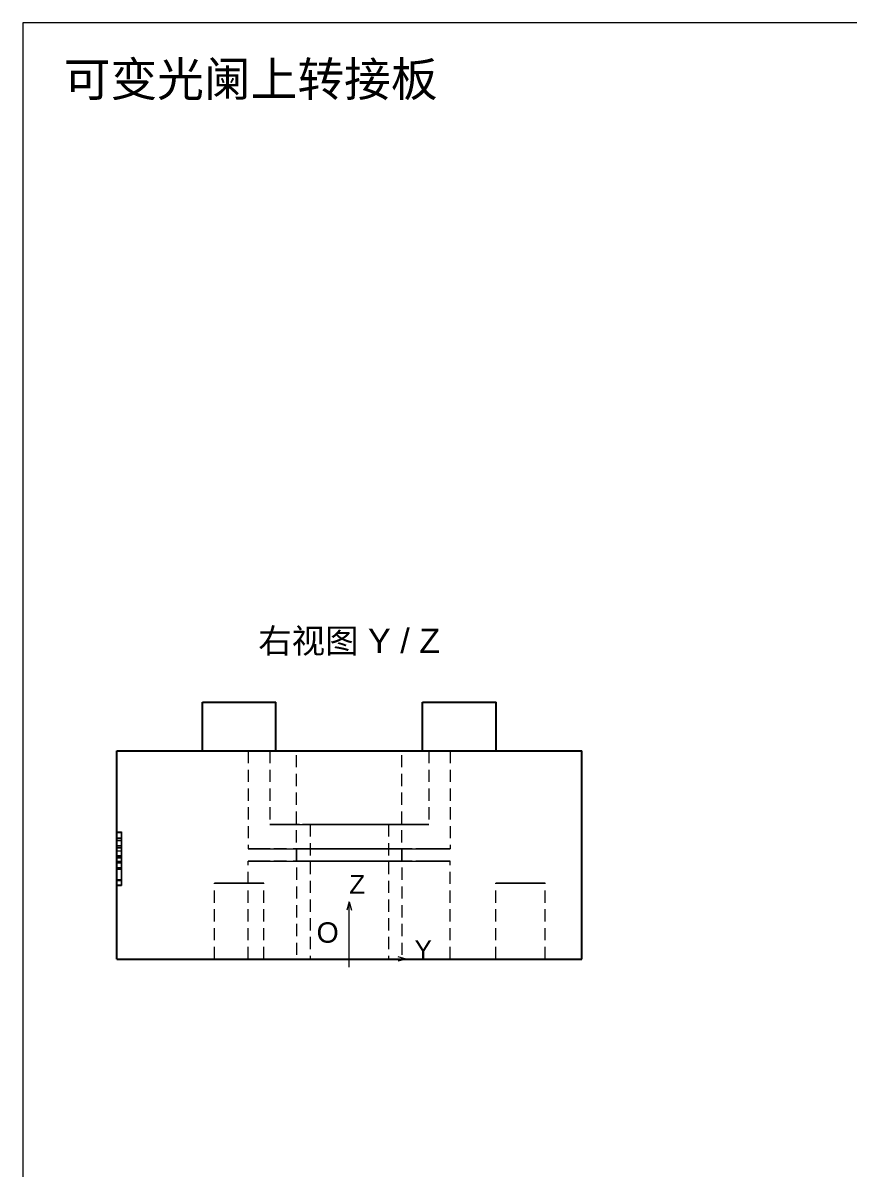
# Paper-space layout '01_三视图' of a CAD drawing. Header units: millimetres. Extents: x 8 to 451, y 8 to 289.
# Drawn here: x 8 to 109.3, y 148.5 to 289 of the extents above; entities that cross this region are included whole.
import ezdxf
from ezdxf.enums import TextEntityAlignment as Align

# ---------------------------------------------------------------- set-up
doc = ezdxf.new("R2010")
doc.units = ezdxf.units.MM
doc.linetypes.add('WP_HIDDEN', pattern=[2.3, 1.5, -0.8])
for name, color, linetype, lineweight in [('ANNOTATIONS', 7, 'CONTINUOUS', 18), ('HIDDEN', 7, 'WP_HIDDEN', 13), ('VISIBLE', 7, 'CONTINUOUS', 25)]:
    doc.layers.add(name, color=color, linetype=linetype, lineweight=lineweight)
doc.styles.add('CJK', font='Arial Unicode.ttf')

psp = doc.layouts.new('01_三视图')

# ---------------------------------------------------------------- linework, layer by layer
at = {"layer": 'ANNOTATIONS'}
for p, q in [((412, 289), (8, 289)), ((8, 289), (8, 8)), ((48, 181.25), (47.72, 180.25)), ((48, 174.25), (48, 181.25)), ((48, 181.25), (48.28, 180.25)), ((47, 174.25), (49, 174.25)), ((48, 173.25), (48, 175.25)), ((48, 174.25), (55, 174.25)), ((55, 174.25), (54, 174.53)), ((55, 174.25), (54, 173.97))]:
    psp.add_line(p, q, dxfattribs=at)
at = {"layer": 'HIDDEN'}
for points in [[(30, 199.75), (39, 199.75)], [(35.62, 199.75), (35.7, 199.75), (35.94, 199.75), (36.32, 199.75), (36.85, 199.75), (37.52, 199.75), (38.32, 199.75), (39.25, 199.75), (40.28, 199.75), (41.42, 199.75), (42.63, 199.75), (43.91, 199.75), (45.25, 199.75), (46.61, 199.75), (48, 199.75)], [(35.62, 199.75), (35.62, 187.75)], [(60.38, 199.75), (60.06, 199.75), (59.15, 199.75), (57.68, 199.75), (55.72, 199.75), (53.37, 199.75), (50.75, 199.75), (48, 199.75), (45.25, 199.75), (42.63, 199.75), (40.28, 199.75), (38.32, 199.75), (36.85, 199.75), (35.94, 199.75), (35.62, 199.75)], [(57.75, 199.75), (57.51, 199.75), (56.78, 199.75), (55.62, 199.75), (54.08, 199.75), (52.23, 199.75), (50.17, 199.75), (48, 199.75), (45.83, 199.75), (43.77, 199.75), (41.92, 199.75), (40.38, 199.75), (39.22, 199.75), (38.49, 199.75), (38.25, 199.75)], [(38.25, 199.75), (38.31, 199.75), (38.49, 199.75), (38.8, 199.75), (39.22, 199.75), (39.74, 199.75), (40.38, 199.75), (41.11, 199.75), (41.92, 199.75), (42.81, 199.75), (43.77, 199.75), (44.78, 199.75), (45.83, 199.75), (46.91, 199.75), (48, 199.75)], [(38.25, 199.75), (38.25, 190.75)], [(54.45, 199.75), (54.29, 199.75), (53.81, 199.75), (53.04, 199.75), (52.02, 199.75), (50.8, 199.75), (49.44, 199.75), (48, 199.75), (46.56, 199.75), (45.2, 199.75), (43.98, 199.75), (42.96, 199.75), (42.19, 199.75), (41.71, 199.75), (41.55, 199.75)], [(41.55, 199.75), (41.59, 199.75), (41.71, 199.75), (41.91, 199.75), (42.19, 199.75), (42.54, 199.75), (42.96, 199.75), (43.44, 199.75), (43.98, 199.75), (44.57, 199.75), (45.2, 199.75), (45.87, 199.75), (46.56, 199.75), (47.28, 199.75), (48, 199.75)], [(41.55, 186.25), (41.55, 199.75)], [(48, 199.75), (49.39, 199.75), (50.75, 199.75), (52.09, 199.75), (53.37, 199.75), (54.58, 199.75), (55.72, 199.75), (56.75, 199.75), (57.68, 199.75), (58.48, 199.75), (59.15, 199.75), (59.68, 199.75), (60.06, 199.75), (60.3, 199.75), (60.38, 199.75)], [(48, 199.75), (48.72, 199.75), (49.44, 199.75), (50.13, 199.75), (50.8, 199.75), (51.43, 199.75), (52.02, 199.75), (52.56, 199.75), (53.04, 199.75), (53.46, 199.75), (53.81, 199.75), (54.09, 199.75), (54.29, 199.75), (54.41, 199.75), (54.45, 199.75)], [(48, 199.75), (49.09, 199.75), (50.17, 199.75), (51.22, 199.75), (52.23, 199.75), (53.19, 199.75), (54.08, 199.75), (54.89, 199.75), (55.62, 199.75), (56.26, 199.75), (56.78, 199.75), (57.2, 199.75), (57.51, 199.75), (57.69, 199.75), (57.75, 199.75)], [(54.45, 186.25), (54.45, 199.75)], [(57, 199.75), (66, 199.75)], [(57.75, 199.75), (57.75, 190.75)], [(60.38, 199.75), (60.38, 187.75)], [(19.5, 189.62), (19.5, 189.79), (19.5, 189.85)], [(19.5, 189.85), (19.5, 189.8), (19.5, 189.63)], [(19.5, 189.85), (20.1, 189.85)], [(19.5, 189.77), (19.5, 189.74), (19.5, 189.67), (19.5, 189.56), (19.5, 189.39)], [(19.5, 189.56), (19.5, 189.72), (19.5, 189.77)], [(19.5, 189.34), (19.5, 189.53), (19.5, 189.66), (19.5, 189.74), (19.5, 189.77)], [(19.5, 189.77), (19.5, 189.72), (19.5, 189.59), (19.5, 189.36), (19.5, 189.04)], [(19.5, 189.77), (20.1, 189.77)], [(19.5, 189.74), (19.5, 183.36)], [(19.5, 189.57), (19.5, 189.7), (19.5, 189.74)], [(19.5, 186.05), (19.5, 189.74)], [(19.5, 189.74), (19.5, 186.06)], [(19.5, 189.74), (20.1, 189.74)], [(20.1, 189.63), (20.1, 189.8), (20.1, 189.85)], [(20.1, 189.85), (20.1, 189.79), (20.1, 189.62)], [(20.1, 189.39), (20.1, 189.56), (20.1, 189.67), (20.1, 189.74), (20.1, 189.77)], [(20.1, 189.77), (20.1, 189.72), (20.1, 189.56)], [(20.1, 189.04), (20.1, 189.36), (20.1, 189.58), (20.1, 189.72), (20.1, 189.77)], [(20.1, 189.77), (20.1, 189.74), (20.1, 189.66), (20.1, 189.53), (20.1, 189.34)], [(20.1, 189.74), (20.1, 183.36)], [(20.1, 189.74), (20.1, 189.7), (20.1, 189.57)], [(20.1, 189.74), (20.1, 186.05)], [(20.1, 189.74), (20.1, 186.06)], [(57.75, 190.75), (57.51, 190.75), (56.78, 190.75), (55.62, 190.75), (54.08, 190.75), (52.23, 190.75), (50.17, 190.75), (48, 190.75), (45.83, 190.75), (43.77, 190.75), (41.92, 190.75), (40.38, 190.75), (39.22, 190.75), (38.49, 190.75), (38.25, 190.75)], [(38.25, 190.75), (38.31, 190.75), (38.49, 190.75), (38.8, 190.75), (39.22, 190.75), (39.74, 190.75), (40.38, 190.75), (41.11, 190.75), (41.92, 190.75), (42.81, 190.75), (43.77, 190.75), (44.78, 190.75), (45.83, 190.75), (46.91, 190.75), (48, 190.75)], [(52.8, 190.75), (52.68, 190.75), (52.32, 190.75), (51.75, 190.75), (50.99, 190.75), (50.08, 190.75), (49.07, 190.75), (48, 190.75), (46.93, 190.75), (45.92, 190.75), (45.01, 190.75), (44.25, 190.75), (43.68, 190.75), (43.32, 190.75), (43.2, 190.75)], [(43.2, 190.75), (43.23, 190.75), (43.32, 190.75), (43.47, 190.75), (43.68, 190.75), (43.94, 190.75), (44.25, 190.75), (44.61, 190.75), (45.01, 190.75), (45.45, 190.75), (45.92, 190.75), (46.41, 190.75), (46.93, 190.75), (47.46, 190.75), (48, 190.75)], [(43.2, 190.75), (43.2, 174.25)], [(48, 190.75), (49.09, 190.75), (50.17, 190.75), (51.22, 190.75), (52.23, 190.75), (53.19, 190.75), (54.08, 190.75), (54.89, 190.75), (55.62, 190.75), (56.26, 190.75), (56.78, 190.75), (57.2, 190.75), (57.51, 190.75), (57.69, 190.75), (57.75, 190.75)], [(48, 190.75), (48.54, 190.75), (49.07, 190.75), (49.59, 190.75), (50.08, 190.75), (50.55, 190.75), (50.99, 190.75), (51.39, 190.75), (51.75, 190.75), (52.06, 190.75), (52.32, 190.75), (52.53, 190.75), (52.68, 190.75), (52.77, 190.75), (52.8, 190.75)], [(52.8, 190.75), (52.8, 174.25)], [(19.5, 189.63), (19.5, 189.37), (19.5, 188.99)], [(19.5, 188.95), (19.5, 189.34), (19.5, 189.62)], [(19.5, 188.96), (19.5, 189.16), (19.5, 189.33), (19.5, 189.47), (19.5, 189.57)], [(19.5, 188.96), (19.5, 189.31), (19.5, 189.56)], [(19.5, 189.39), (19.5, 189.18), (19.5, 188.94), (19.5, 188.65), (19.5, 188.33)], [(19.5, 188.18), (19.5, 188.53), (19.5, 188.84), (19.5, 189.11), (19.5, 189.34)], [(19.5, 189.12), (19.5, 189.1), (19.5, 189.04), (19.5, 188.93), (19.5, 188.79)], [(19.5, 188.91), (19.5, 189.07), (19.5, 189.12)], [(19.5, 189.12), (20.1, 189.12)], [(19.5, 189.12), (19.5, 189.09), (19.5, 188.99), (19.5, 188.83), (19.5, 188.6)], [(19.5, 189.12), (20.1, 189.12)], [(19.5, 188.66), (19.5, 188.86), (19.5, 189), (19.5, 189.09), (19.5, 189.12)], [(19.5, 188.82), (19.5, 188.95), (19.5, 189.04), (19.5, 189.09), (19.5, 189.11)], [(19.5, 189.11), (19.5, 189.09), (19.5, 189.03), (19.5, 188.93), (19.5, 188.8)], [(19.5, 189.11), (20.1, 189.11)], [(19.5, 189.04), (19.5, 188.78), (19.5, 188.5), (19.5, 187.85), (19.5, 187.13), (19.5, 186.35)], [(19.5, 186.92), (19.5, 189.04)], [(19.5, 189.04), (20.1, 189.04)], [(19.5, 189.04), (19.5, 189.02), (19.5, 188.97), (19.5, 188.87), (19.5, 188.74)], [(19.5, 188.99), (19.5, 188.56), (19.5, 188.09)], [(19.5, 188.01), (19.5, 188.53), (19.5, 188.96)], [(19.5, 188), (19.5, 188.5), (19.5, 188.96)], [(19.5, 187.94), (19.5, 188.47), (19.5, 188.95)], [(19.5, 188.13), (19.5, 188.58), (19.5, 188.76), (19.5, 188.91)], [(19.5, 188.15), (19.5, 188.52), (19.5, 188.82)], [(19.5, 188.8), (19.5, 188.62), (19.5, 188.41), (19.5, 188.16), (19.5, 187.88)], [(19.5, 188.79), (19.5, 188.67), (19.5, 188.51), (19.5, 188.12)], [(19.5, 188.79), (20.1, 188.79)], [(19.5, 188.74), (19.5, 188.41), (19.5, 188)], [(19.5, 186.51), (19.5, 187.16), (19.5, 187.75), (19.5, 188.26), (19.5, 188.48), (19.5, 188.66)], [(19.5, 188.6), (19.5, 188.43), (19.5, 188.23), (19.5, 187.74), (19.5, 187.15), (19.5, 186.51)], [(19.5, 188.33), (19.5, 187.94), (19.5, 187.5), (19.5, 187.02), (19.5, 186.51)], [(20.1, 188.99), (20.1, 189.36), (20.1, 189.63)], [(20.1, 189.62), (20.1, 189.34), (20.1, 188.95)], [(20.1, 189.57), (20.1, 189.47), (20.1, 189.33), (20.1, 189.16), (20.1, 188.96)], [(20.1, 189.56), (20.1, 189.31), (20.1, 188.96)], [(20.1, 188.33), (20.1, 188.65), (20.1, 188.94), (20.1, 189.19), (20.1, 189.39)], [(20.1, 189.34), (20.1, 189.11), (20.1, 188.84), (20.1, 188.53), (20.1, 188.18)], [(20.1, 188.79), (20.1, 188.93), (20.1, 189.04), (20.1, 189.1), (20.1, 189.12)], [(20.1, 189.12), (20.1, 189.07), (20.1, 188.91)], [(20.1, 188.6), (20.1, 188.83), (20.1, 188.99), (20.1, 189.09), (20.1, 189.12)], [(20.1, 189.12), (20.1, 189.09), (20.1, 189), (20.1, 188.86), (20.1, 188.66)], [(20.1, 188.8), (20.1, 188.93), (20.1, 189.03), (20.1, 189.09), (20.1, 189.11)], [(20.1, 189.11), (20.1, 189.09), (20.1, 189.04), (20.1, 188.95), (20.1, 188.82)], [(20.1, 186.35), (20.1, 186.79), (20.1, 187.21), (20.1, 187.59), (20.1, 187.94), (20.1, 188.26), (20.1, 188.55), (20.1, 188.81), (20.1, 189.04)], [(20.1, 189.04), (20.1, 186.92)], [(20.1, 188.74), (20.1, 188.87), (20.1, 188.96), (20.1, 189.02), (20.1, 189.04)], [(20.1, 188.09), (20.1, 188.56), (20.1, 188.99)], [(20.1, 188.96), (20.1, 188.53), (20.1, 188.01)], [(20.1, 188.96), (20.1, 188.5), (20.1, 188)], [(20.1, 188.95), (20.1, 188.48), (20.1, 187.94)], [(20.1, 188.91), (20.1, 188.76), (20.1, 188.58), (20.1, 188.37), (20.1, 188.13)], [(20.1, 188.82), (20.1, 188.52), (20.1, 188.15)], [(20.1, 187.88), (20.1, 188.17), (20.1, 188.41), (20.1, 188.62), (20.1, 188.8)], [(20.1, 188.12), (20.1, 188.33), (20.1, 188.52), (20.1, 188.67), (20.1, 188.79)], [(20.1, 188), (20.1, 188.41), (20.1, 188.74)], [(20.1, 188.66), (20.1, 188.5), (20.1, 188.31), (20.1, 188.08), (20.1, 187.83), (20.1, 187.55), (20.1, 187.23), (20.1, 186.88), (20.1, 186.51)], [(20.1, 186.51), (20.1, 186.88), (20.1, 187.23), (20.1, 187.54), (20.1, 187.82), (20.1, 188.06), (20.1, 188.28), (20.1, 188.45), (20.1, 188.6)], [(20.1, 186.51), (20.1, 187.04), (20.1, 187.53), (20.1, 187.96), (20.1, 188.33)], [(19.5, 188.12), (19.5, 188.18)], [(19.5, 188.18), (20.1, 188.18)], [(19.5, 187.58), (19.5, 187.83), (19.5, 188.15)], [(19.5, 186.65), (19.5, 187.08), (19.5, 187.48), (19.5, 187.83), (19.5, 188.13)], [(19.5, 188.12), (20.1, 188.12)], [(19.5, 188.09), (19.5, 187.67), (19.5, 187.3)], [(19.5, 186.51), (19.5, 186.94), (19.5, 187.34), (19.5, 187.7), (19.5, 188.01)], [(19.5, 186.85), (19.5, 187.38), (19.5, 188)], [(19.5, 188), (19.5, 187.43)], [(19.5, 187.88), (19.5, 187.94)], [(19.5, 187.94), (20.1, 187.94)], [(19.5, 187.88), (20.1, 187.88)], [(19.5, 187.13), (19.5, 187.58)], [(19.5, 186.92), (19.5, 187.17), (19.5, 187.35), (19.5, 187.46), (19.5, 187.5)], [(19.5, 187.5), (19.5, 187.45), (19.5, 187.29)], [(19.5, 187.5), (20.1, 187.5)], [(19.5, 187.43), (19.5, 187.2), (19.5, 187.04)], [(19.5, 187.3), (19.5, 186.97), (19.5, 186.7)], [(19.5, 187.29), (19.5, 187.02), (19.5, 186.65)], [(19.5, 186.72), (19.5, 187.13)], [(19.5, 187.04), (19.5, 186.95), (19.5, 186.92)], [(19.5, 185.43), (19.5, 185.86), (19.5, 186.25), (19.5, 186.61), (19.5, 186.92)], [(19.5, 186.92), (20.1, 186.92)], [(20.1, 188.18), (20.1, 188.12)], [(20.1, 188.15), (20.1, 187.83), (20.1, 187.58)], [(20.1, 188.13), (20.1, 187.84), (20.1, 187.5), (20.1, 187.1), (20.1, 186.65)], [(20.1, 187.3), (20.1, 187.67), (20.1, 188.09)], [(20.1, 188.01), (20.1, 187.71), (20.1, 187.36), (20.1, 186.96), (20.1, 186.51)], [(20.1, 188), (20.1, 187.37), (20.1, 186.85)], [(20.1, 187.43), (20.1, 188)], [(20.1, 187.94), (20.1, 187.88)], [(20.1, 187.58), (20.1, 187.13)], [(20.1, 187.29), (20.1, 187.45), (20.1, 187.5)], [(20.1, 187.5), (20.1, 187.46), (20.1, 187.35), (20.1, 187.17), (20.1, 186.92)], [(20.1, 187.04), (20.1, 187.2), (20.1, 187.43)], [(20.1, 186.7), (20.1, 186.97), (20.1, 187.3)], [(20.1, 186.65), (20.1, 187.03), (20.1, 187.29)], [(20.1, 187.13), (20.1, 186.72)], [(20.1, 186.92), (20.1, 186.95), (20.1, 187.04)], [(20.1, 186.92), (20.1, 186.61), (20.1, 186.26), (20.1, 185.87), (20.1, 185.43)], [(35.62, 187.75), (35.7, 187.75), (35.94, 187.75), (36.32, 187.75), (36.85, 187.75), (37.52, 187.75), (38.32, 187.75), (39.25, 187.75), (40.28, 187.75), (41.42, 187.75), (42.63, 187.75), (43.91, 187.75), (45.25, 187.75), (46.61, 187.75), (48, 187.75)], [(60.38, 187.75), (60.06, 187.75), (59.15, 187.75), (57.68, 187.75), (55.72, 187.75), (53.37, 187.75), (50.75, 187.75), (48, 187.75), (45.25, 187.75), (42.63, 187.75), (40.28, 187.75), (38.32, 187.75), (36.85, 187.75), (35.94, 187.75), (35.62, 187.75)], [(54.45, 187.75), (54.29, 187.75), (53.81, 187.75), (53.04, 187.75), (52.02, 187.75), (50.8, 187.75), (49.44, 187.75), (48, 187.75), (46.56, 187.75), (45.2, 187.75), (43.98, 187.75), (42.96, 187.75), (42.19, 187.75), (41.71, 187.75), (41.55, 187.75)], [(41.55, 187.75), (41.59, 187.75), (41.71, 187.75), (41.91, 187.75), (42.19, 187.75), (42.54, 187.75), (42.96, 187.75), (43.44, 187.75), (43.98, 187.75), (44.57, 187.75), (45.2, 187.75), (45.87, 187.75), (46.56, 187.75), (47.28, 187.75), (48, 187.75)], [(41.55, 187.75), (41.55, 174.25)], [(48, 187.75), (49.39, 187.75), (50.75, 187.75), (52.09, 187.75), (53.37, 187.75), (54.58, 187.75), (55.72, 187.75), (56.75, 187.75), (57.68, 187.75), (58.48, 187.75), (59.15, 187.75), (59.68, 187.75), (60.06, 187.75), (60.3, 187.75), (60.38, 187.75)], [(48, 187.75), (48.72, 187.75), (49.44, 187.75), (50.13, 187.75), (50.8, 187.75), (51.43, 187.75), (52.02, 187.75), (52.56, 187.75), (53.04, 187.75), (53.46, 187.75), (53.81, 187.75), (54.09, 187.75), (54.29, 187.75), (54.41, 187.75), (54.45, 187.75)], [(54.45, 187.75), (54.45, 174.25)], [(19.5, 186.26), (19.5, 186.34), (19.5, 186.47), (19.5, 186.64), (19.5, 186.85)], [(19.5, 186.81), (19.5, 186.78), (19.5, 186.71), (19.5, 186.59), (19.5, 186.43)], [(19.5, 186.81), (20.1, 186.81)], [(19.5, 186.43), (19.5, 186.59), (19.5, 186.71), (19.5, 186.78), (19.5, 186.81)], [(19.5, 186.07), (19.5, 186.43), (19.5, 186.72)], [(19.5, 186.7), (19.5, 186.3)], [(19.5, 186.65), (20.1, 186.65)], [(19.5, 186.51), (19.5, 185.75), (19.5, 185.05), (19.5, 184.42), (19.5, 184.15), (19.5, 183.91)], [(19.5, 184.69), (19.5, 185.08), (19.5, 185.52), (19.5, 185.99), (19.5, 186.51)], [(19.5, 184.41), (19.5, 184.58), (19.5, 184.78), (19.5, 185.28), (19.5, 185.86), (19.5, 186.51)], [(19.5, 186.51), (19.5, 185.86), (19.5, 185.28), (19.5, 184.79), (19.5, 184.58), (19.5, 184.42)], [(19.5, 186.43), (19.5, 186.22), (19.5, 185.97), (19.5, 185.69), (19.5, 185.38)], [(19.5, 185.43), (19.5, 185.98), (19.5, 186.43)], [(19.5, 186.35), (19.5, 185.64), (19.5, 185), (19.5, 184.43), (19.5, 183.97)], [(19.5, 186.3), (19.5, 186.13), (19.5, 185.99)], [(19.5, 185.94), (19.5, 186.26)], [(19.5, 186.26), (20.1, 186.26)], [(19.5, 183.36), (19.5, 186.19)], [(19.5, 186.19), (19.5, 186.16)], [(19.5, 186.19), (20.1, 186.19)], [(19.5, 186.16), (19.5, 186.1), (19.5, 185.99)], [(19.5, 186.16), (20.1, 186.16)], [(19.5, 185.16), (19.5, 185.64), (19.5, 186.07)], [(19.5, 186.06), (19.5, 185.27)], [(19.5, 186.06), (19.5, 185.54), (19.5, 185.09), (19.5, 184.71), (19.5, 184.43)], [(19.5, 184.83), (19.5, 185.07), (19.5, 185.35), (19.5, 185.68), (19.5, 186.06)], [(19.5, 186.06), (20.1, 186.06)], [(19.5, 186.05), (19.5, 185.59), (19.5, 185.17), (19.5, 184.79), (19.5, 184.45)], [(19.5, 184.53), (19.5, 184.85), (19.5, 185.21), (19.5, 185.61), (19.5, 186.05)], [(19.5, 185.99), (19.5, 185.82), (19.5, 185.57)], [(19.5, 185.99), (19.5, 185.82), (19.5, 185.62)], [(19.5, 185.1), (19.5, 185.56), (19.5, 185.94)], [(19.5, 185.62), (19.5, 185.37), (19.5, 185.09)], [(19.5, 185.57), (19.5, 185.39), (19.5, 185.19), (19.5, 184.69)], [(19.5, 184.69), (19.5, 185.05), (19.5, 185.48)], [(19.5, 185.48), (19.5, 185.41)], [(19.5, 185.48), (20.1, 185.48)], [(20.1, 186.85), (20.1, 186.64), (20.1, 186.47), (20.1, 186.35), (20.1, 186.26)], [(20.1, 186.43), (20.1, 186.59), (20.1, 186.71), (20.1, 186.78), (20.1, 186.81)], [(20.1, 186.72), (20.1, 186.43), (20.1, 186.07)], [(20.1, 186.3), (20.1, 186.7)], [(20.1, 186.51), (20.1, 185.97), (20.1, 185.49), (20.1, 185.07), (20.1, 184.69)], [(20.1, 183.91), (20.1, 184.13), (20.1, 184.37), (20.1, 184.65), (20.1, 184.96), (20.1, 185.3), (20.1, 185.67), (20.1, 186.07), (20.1, 186.51)], [(20.1, 186.51), (20.1, 186.13), (20.1, 185.79), (20.1, 185.48), (20.1, 185.2), (20.1, 184.95), (20.1, 184.74), (20.1, 184.56), (20.1, 184.41)], [(20.1, 184.42), (20.1, 184.56), (20.1, 184.74), (20.1, 184.96), (20.1, 185.2), (20.1, 185.48), (20.1, 185.79), (20.1, 186.13), (20.1, 186.51)], [(20.1, 185.38), (20.1, 185.7), (20.1, 185.97), (20.1, 186.22), (20.1, 186.43)], [(20.1, 186.43), (20.1, 185.99), (20.1, 185.43)], [(20.1, 183.97), (20.1, 184.39), (20.1, 184.92), (20.1, 185.58), (20.1, 186.35)], [(20.1, 185.99), (20.1, 186.12), (20.1, 186.3)], [(20.1, 186.26), (20.1, 185.94)], [(20.1, 186.16), (20.1, 186.19)], [(20.1, 186.19), (20.1, 183.36)], [(20.1, 185.99), (20.1, 186.1), (20.1, 186.16)], [(20.1, 186.07), (20.1, 185.65), (20.1, 185.16)], [(20.1, 186.06), (20.1, 185.27)], [(20.1, 186.06), (20.1, 185.67), (20.1, 185.34), (20.1, 185.06), (20.1, 184.83)], [(20.1, 184.43), (20.1, 184.69), (20.1, 185.05), (20.1, 185.51), (20.1, 186.06)], [(20.1, 186.05), (20.1, 185.6), (20.1, 185.19), (20.1, 184.83), (20.1, 184.53)], [(20.1, 184.45), (20.1, 184.77), (20.1, 185.15), (20.1, 185.57), (20.1, 186.05)], [(20.1, 185.57), (20.1, 185.83), (20.1, 185.99)], [(20.1, 185.62), (20.1, 185.82), (20.1, 185.99)], [(20.1, 185.94), (20.1, 185.56), (20.1, 185.1)], [(20.1, 185.09), (20.1, 185.37), (20.1, 185.62)], [(20.1, 184.69), (20.1, 184.96), (20.1, 185.19), (20.1, 185.4), (20.1, 185.57)], [(20.1, 185.41), (20.1, 185.48)], [(20.1, 185.48), (20.1, 185.04), (20.1, 184.69)], [(35.62, 186.25), (35.7, 186.25), (35.94, 186.25), (36.32, 186.25), (36.85, 186.25), (37.52, 186.25), (38.32, 186.25), (39.25, 186.25), (40.28, 186.25), (41.42, 186.25), (42.63, 186.25), (43.91, 186.25), (45.25, 186.25), (46.61, 186.25), (48, 186.25)], [(35.62, 174.25), (35.62, 186.25)], [(60.38, 186.25), (60.06, 186.25), (59.15, 186.25), (57.68, 186.25), (55.72, 186.25), (53.37, 186.25), (50.75, 186.25), (48, 186.25), (45.25, 186.25), (42.63, 186.25), (40.28, 186.25), (38.32, 186.25), (36.85, 186.25), (35.94, 186.25), (35.62, 186.25)], [(54.45, 186.25), (54.29, 186.25), (53.81, 186.25), (53.04, 186.25), (52.02, 186.25), (50.8, 186.25), (49.44, 186.25), (48, 186.25), (46.56, 186.25), (45.2, 186.25), (43.98, 186.25), (42.96, 186.25), (42.19, 186.25), (41.71, 186.25), (41.55, 186.25)], [(41.55, 186.25), (41.59, 186.25), (41.71, 186.25), (41.91, 186.25), (42.19, 186.25), (42.54, 186.25), (42.96, 186.25), (43.44, 186.25), (43.98, 186.25), (44.57, 186.25), (45.2, 186.25), (45.87, 186.25), (46.56, 186.25), (47.28, 186.25), (48, 186.25)], [(48, 186.25), (48.72, 186.25), (49.44, 186.25), (50.13, 186.25), (50.8, 186.25), (51.43, 186.25), (52.02, 186.25), (52.56, 186.25), (53.04, 186.25), (53.46, 186.25), (53.81, 186.25), (54.09, 186.25), (54.29, 186.25), (54.41, 186.25), (54.45, 186.25)], [(48, 186.25), (49.39, 186.25), (50.75, 186.25), (52.09, 186.25), (53.37, 186.25), (54.58, 186.25), (55.72, 186.25), (56.75, 186.25), (57.68, 186.25), (58.48, 186.25), (59.15, 186.25), (59.68, 186.25), (60.06, 186.25), (60.3, 186.25), (60.38, 186.25)], [(60.38, 174.25), (60.38, 186.25)], [(19.5, 184.31), (19.5, 184.85), (19.5, 185.43)], [(19.5, 184.65), (19.5, 185.43)], [(19.5, 185.41), (19.5, 184.8), (19.5, 184.26)], [(19.5, 185.41), (20.1, 185.41)], [(19.5, 185.38), (19.5, 185.06), (19.5, 184.77), (19.5, 184.52), (19.5, 184.29)], [(19.5, 185.27), (20.1, 185.27)], [(19.5, 184.2), (19.5, 184.67), (19.5, 185.16)], [(19.5, 183.36), (19.5, 185.1)], [(19.5, 185.09), (19.5, 184.55)], [(19.5, 184.23), (19.5, 184.48), (19.5, 184.83)], [(19.5, 183.63), (19.5, 183.84), (19.5, 184.09), (19.5, 184.37), (19.5, 184.69)], [(19.5, 184.69), (19.5, 183.36)], [(19.5, 184.2), (19.5, 184.41), (19.5, 184.69)], [(19.5, 184.09), (19.5, 184.33), (19.5, 184.65)], [(19.5, 184.55), (19.5, 184.32), (19.5, 184.15)], [(19.5, 183.6), (19.5, 184.01), (19.5, 184.53)], [(19.5, 184.45), (19.5, 184.18), (19.5, 183.94), (19.5, 183.73), (19.5, 183.56)], [(19.5, 184.43), (19.5, 184.24), (19.5, 184.11), (19.5, 184.04), (19.5, 184.01)], [(19.5, 184.42), (19.5, 184.19), (19.5, 184.03), (19.5, 183.93), (19.5, 183.89)], [(19.5, 183.89), (19.5, 183.93), (19.5, 184.03), (19.5, 184.19), (19.5, 184.41)], [(19.5, 183.52), (19.5, 183.68), (19.5, 183.86), (19.5, 184.31)], [(19.5, 184.29), (19.5, 184.12), (19.5, 183.99), (19.5, 183.92), (19.5, 183.89)], [(19.5, 184.26), (19.5, 184.02), (19.5, 183.82), (19.5, 183.64), (19.5, 183.5)], [(19.5, 184.01), (19.5, 184.06), (19.5, 184.23)], [(19.5, 183.5), (19.5, 183.8), (19.5, 184.2)], [(19.5, 184.01), (19.5, 184.05), (19.5, 184.2)], [(19.5, 184.15), (19.5, 184.04), (19.5, 184.01)], [(19.5, 183.89), (19.5, 183.94), (19.5, 184.09)], [(20.1, 185.43), (20.1, 184.85), (20.1, 184.31)], [(20.1, 185.43), (20.1, 184.65)], [(20.1, 184.26), (20.1, 184.8), (20.1, 185.41)], [(20.1, 184.29), (20.1, 184.51), (20.1, 184.77), (20.1, 185.06), (20.1, 185.38)], [(20.1, 185.16), (20.1, 184.2)], [(20.1, 185.1), (20.1, 183.36)], [(20.1, 184.55), (20.1, 185.09)], [(20.1, 184.83), (20.1, 184.48), (20.1, 184.23)], [(20.1, 184.69), (20.1, 184.37), (20.1, 184.08), (20.1, 183.83), (20.1, 183.63)], [(20.1, 183.36), (20.1, 184.69)], [(20.1, 184.69), (20.1, 184.42), (20.1, 184.2)], [(20.1, 184.65), (20.1, 184.33), (20.1, 184.09)], [(20.1, 184.15), (20.1, 184.32), (20.1, 184.55)], [(20.1, 184.53), (20.1, 184.01), (20.1, 183.6)], [(20.1, 183.56), (20.1, 183.73), (20.1, 183.94), (20.1, 184.18), (20.1, 184.45)], [(20.1, 184.01), (20.1, 184.04), (20.1, 184.12), (20.1, 184.25), (20.1, 184.43)], [(20.1, 183.89), (20.1, 183.93), (20.1, 184.02), (20.1, 184.19), (20.1, 184.42)], [(20.1, 184.41), (20.1, 184.19), (20.1, 184.02), (20.1, 183.93), (20.1, 183.89)], [(20.1, 184.31), (20.1, 184.07), (20.1, 183.86), (20.1, 183.68), (20.1, 183.52)], [(20.1, 183.89), (20.1, 183.92), (20.1, 183.99), (20.1, 184.12), (20.1, 184.29)], [(20.1, 183.5), (20.1, 183.64), (20.1, 183.82), (20.1, 184.02), (20.1, 184.26)], [(20.1, 184.23), (20.1, 184.07), (20.1, 184.01)], [(20.1, 184.2), (20.1, 184.05), (20.1, 184.01)], [(20.1, 184.2), (20.1, 183.8), (20.1, 183.5)], [(20.1, 184.01), (20.1, 184.04), (20.1, 184.15)], [(20.1, 184.09), (20.1, 183.94), (20.1, 183.89)], [(19.5, 184.01), (20.1, 184.01)], [(19.5, 184.01), (20.1, 184.01)], [(19.5, 183.97), (19.5, 183.66), (19.5, 183.43), (19.5, 183.29), (19.5, 183.25)], [(19.5, 183.91), (19.5, 183.62), (19.5, 183.41), (19.5, 183.29), (19.5, 183.25)], [(19.5, 183.89), (20.1, 183.89)], [(19.5, 183.25), (19.5, 183.27), (19.5, 183.34), (19.5, 183.46), (19.5, 183.63)], [(19.5, 183.25), (19.5, 183.27), (19.5, 183.34), (19.5, 183.45), (19.5, 183.6)], [(19.5, 183.56), (19.5, 183.42), (19.5, 183.32), (19.5, 183.27), (19.5, 183.25)], [(19.5, 183.25), (19.5, 183.27), (19.5, 183.32), (19.5, 183.4), (19.5, 183.52)], [(19.5, 183.5), (19.5, 183.39), (19.5, 183.31), (19.5, 183.27), (19.5, 183.25)], [(19.5, 183.25), (19.5, 183.27), (19.5, 183.31), (19.5, 183.39), (19.5, 183.5)], [(19.5, 183.36), (20.1, 183.36)], [(19.5, 183.25), (20.1, 183.25)], [(20.1, 183.25), (20.1, 183.3), (20.1, 183.43), (20.1, 183.66), (20.1, 183.97)], [(20.1, 183.25), (20.1, 183.29), (20.1, 183.42), (20.1, 183.62), (20.1, 183.91)], [(20.1, 183.63), (20.1, 183.46), (20.1, 183.34), (20.1, 183.27), (20.1, 183.25)], [(20.1, 183.6), (20.1, 183.45), (20.1, 183.34), (20.1, 183.27), (20.1, 183.25)], [(20.1, 183.25), (20.1, 183.27), (20.1, 183.33), (20.1, 183.42), (20.1, 183.56)], [(20.1, 183.52), (20.1, 183.4), (20.1, 183.32), (20.1, 183.27), (20.1, 183.25)], [(20.1, 183.5), (20.1, 183.39), (20.1, 183.31), (20.1, 183.27), (20.1, 183.25)], [(20.1, 183.25), (20.1, 183.27), (20.1, 183.31), (20.1, 183.39), (20.1, 183.5)], [(31.48, 183.55), (31.5, 183.55), (31.56, 183.55), (31.65, 183.55), (31.78, 183.55), (31.95, 183.55), (32.14, 183.55), (32.37, 183.55), (32.62, 183.55), (32.9, 183.55), (33.19, 183.55), (33.5, 183.55), (33.83, 183.55), (34.16, 183.55), (34.5, 183.55)], [(31.48, 174.25), (31.48, 183.55)], [(37.52, 183.55), (37.44, 183.55), (37.22, 183.55), (36.86, 183.55), (36.38, 183.55), (35.81, 183.55), (35.17, 183.55), (34.5, 183.55), (33.83, 183.55), (33.19, 183.55), (32.62, 183.55), (32.14, 183.55), (31.78, 183.55), (31.56, 183.55), (31.48, 183.55)], [(34.5, 183.55), (34.84, 183.55), (35.17, 183.55), (35.5, 183.55), (35.81, 183.55), (36.1, 183.55), (36.38, 183.55), (36.63, 183.55), (36.86, 183.55), (37.05, 183.55), (37.22, 183.55), (37.35, 183.55), (37.44, 183.55), (37.5, 183.55), (37.52, 183.55)], [(37.52, 174.25), (37.52, 183.55)], [(72.02, 183.55), (71.94, 183.55), (71.72, 183.55), (71.36, 183.55), (70.88, 183.55), (70.31, 183.55), (69.67, 183.55), (69, 183.55), (68.33, 183.55), (67.69, 183.55), (67.12, 183.55), (66.64, 183.55), (66.28, 183.55), (66.06, 183.55), (65.98, 183.55)], [(65.98, 183.55), (66, 183.55), (66.06, 183.55), (66.15, 183.55), (66.28, 183.55), (66.45, 183.55), (66.64, 183.55), (66.87, 183.55), (67.12, 183.55), (67.4, 183.55), (67.69, 183.55), (68, 183.55), (68.33, 183.55), (68.66, 183.55), (69, 183.55)], [(65.98, 174.25), (65.98, 183.55)], [(69, 183.55), (69.34, 183.55), (69.67, 183.55), (70, 183.55), (70.31, 183.55), (70.6, 183.55), (70.88, 183.55), (71.13, 183.55), (71.36, 183.55), (71.55, 183.55), (71.72, 183.55), (71.85, 183.55), (71.94, 183.55), (72, 183.55), (72.02, 183.55)], [(72.02, 174.25), (72.02, 183.55)], [(31.48, 174.25), (31.5, 174.25), (31.56, 174.25), (31.65, 174.25), (31.78, 174.25), (31.95, 174.25), (32.14, 174.25), (32.37, 174.25), (32.62, 174.25), (32.9, 174.25), (33.19, 174.25), (33.5, 174.25), (33.83, 174.25), (34.16, 174.25), (34.5, 174.25)], [(37.52, 174.25), (37.44, 174.25), (37.22, 174.25), (36.86, 174.25), (36.38, 174.25), (35.81, 174.25), (35.17, 174.25), (34.5, 174.25), (33.83, 174.25), (33.19, 174.25), (32.62, 174.25), (32.14, 174.25), (31.78, 174.25), (31.56, 174.25), (31.48, 174.25)], [(34.5, 174.25), (34.84, 174.25), (35.17, 174.25), (35.5, 174.25), (35.81, 174.25), (36.1, 174.25), (36.38, 174.25), (36.63, 174.25), (36.86, 174.25), (37.05, 174.25), (37.22, 174.25), (37.35, 174.25), (37.44, 174.25), (37.5, 174.25), (37.52, 174.25)], [(35.62, 174.25), (35.7, 174.25), (35.94, 174.25), (36.32, 174.25), (36.85, 174.25), (37.52, 174.25), (38.32, 174.25), (39.25, 174.25), (40.28, 174.25), (41.42, 174.25), (42.63, 174.25), (43.91, 174.25), (45.25, 174.25), (46.61, 174.25), (48, 174.25)], [(60.38, 174.25), (60.06, 174.25), (59.15, 174.25), (57.68, 174.25), (55.72, 174.25), (53.37, 174.25), (50.75, 174.25), (48, 174.25), (45.25, 174.25), (42.63, 174.25), (40.28, 174.25), (38.32, 174.25), (36.85, 174.25), (35.94, 174.25), (35.62, 174.25)], [(54.45, 174.25), (54.29, 174.25), (53.81, 174.25), (53.04, 174.25), (52.02, 174.25), (50.8, 174.25), (49.44, 174.25), (48, 174.25), (46.56, 174.25), (45.2, 174.25), (43.98, 174.25), (42.96, 174.25), (42.19, 174.25), (41.71, 174.25), (41.55, 174.25)], [(41.55, 174.25), (41.59, 174.25), (41.71, 174.25), (41.91, 174.25), (42.19, 174.25), (42.54, 174.25), (42.96, 174.25), (43.44, 174.25), (43.98, 174.25), (44.57, 174.25), (45.2, 174.25), (45.87, 174.25), (46.56, 174.25), (47.28, 174.25), (48, 174.25)], [(52.8, 174.25), (52.68, 174.25), (52.32, 174.25), (51.75, 174.25), (50.99, 174.25), (50.08, 174.25), (49.07, 174.25), (48, 174.25), (46.93, 174.25), (45.92, 174.25), (45.01, 174.25), (44.25, 174.25), (43.68, 174.25), (43.32, 174.25), (43.2, 174.25)], [(43.2, 174.25), (43.23, 174.25), (43.32, 174.25), (43.47, 174.25), (43.68, 174.25), (43.94, 174.25), (44.25, 174.25), (44.61, 174.25), (45.01, 174.25), (45.45, 174.25), (45.92, 174.25), (46.41, 174.25), (46.93, 174.25), (47.46, 174.25), (48, 174.25)], [(48, 174.25), (48.72, 174.25), (49.44, 174.25), (50.13, 174.25), (50.8, 174.25), (51.43, 174.25), (52.02, 174.25), (52.56, 174.25), (53.04, 174.25), (53.46, 174.25), (53.81, 174.25), (54.09, 174.25), (54.29, 174.25), (54.41, 174.25), (54.45, 174.25)], [(48, 174.25), (49.39, 174.25), (50.75, 174.25), (52.09, 174.25), (53.37, 174.25), (54.58, 174.25), (55.72, 174.25), (56.75, 174.25), (57.68, 174.25), (58.48, 174.25), (59.15, 174.25), (59.68, 174.25), (60.06, 174.25), (60.3, 174.25), (60.38, 174.25)], [(48, 174.25), (48.54, 174.25), (49.07, 174.25), (49.59, 174.25), (50.08, 174.25), (50.55, 174.25), (50.99, 174.25), (51.39, 174.25), (51.75, 174.25), (52.06, 174.25), (52.32, 174.25), (52.53, 174.25), (52.68, 174.25), (52.77, 174.25), (52.8, 174.25)], [(72.02, 174.25), (71.94, 174.25), (71.72, 174.25), (71.36, 174.25), (70.88, 174.25), (70.31, 174.25), (69.67, 174.25), (69, 174.25), (68.33, 174.25), (67.69, 174.25), (67.12, 174.25), (66.64, 174.25), (66.28, 174.25), (66.06, 174.25), (65.98, 174.25)], [(65.98, 174.25), (66, 174.25), (66.06, 174.25), (66.15, 174.25), (66.28, 174.25), (66.45, 174.25), (66.64, 174.25), (66.87, 174.25), (67.12, 174.25), (67.4, 174.25), (67.69, 174.25), (68, 174.25), (68.33, 174.25), (68.66, 174.25), (69, 174.25)], [(69, 174.25), (69.34, 174.25), (69.67, 174.25), (70, 174.25), (70.31, 174.25), (70.6, 174.25), (70.88, 174.25), (71.13, 174.25), (71.36, 174.25), (71.55, 174.25), (71.72, 174.25), (71.85, 174.25), (71.94, 174.25), (72, 174.25), (72.02, 174.25)]]:
    psp.add_lwpolyline(points, dxfattribs=at)
at = {"layer": 'VISIBLE'}
for points in [[(30, 199.75), (30, 205.75)], [(30, 205.75), (39, 205.75)], [(39, 199.75), (39, 205.75)], [(57, 199.75), (57, 205.75)], [(57, 205.75), (66, 205.75)], [(66, 199.75), (66, 205.75)], [(19.5, 174.25), (19.5, 199.75)], [(19.5, 199.75), (76.5, 199.75)], [(76.5, 174.25), (76.5, 199.75)], [(19.5, 174.25), (76.5, 174.25)]]:
    psp.add_lwpolyline(points, dxfattribs=at)

# ---------------------------------------------------------------- texts
at = {"layer": 'ANNOTATIONS', "style": 'CJK'}
for s, height, p in [('可变光阑上转接板', 4.2, (13, 280)), ('Z', 2.3, (48, 182.25)), ('O', 2.5, (44, 176.25)), ('Y', 2.3, (56, 174.25))]:
    psp.add_text(s, height=height, dxfattribs=at).set_placement(p)
psp.add_text('右视图 Y / Z', height=3, dxfattribs=at).set_placement((48, 211.75), align=Align.CENTER)

doc.saveas('drawing.dxf')
